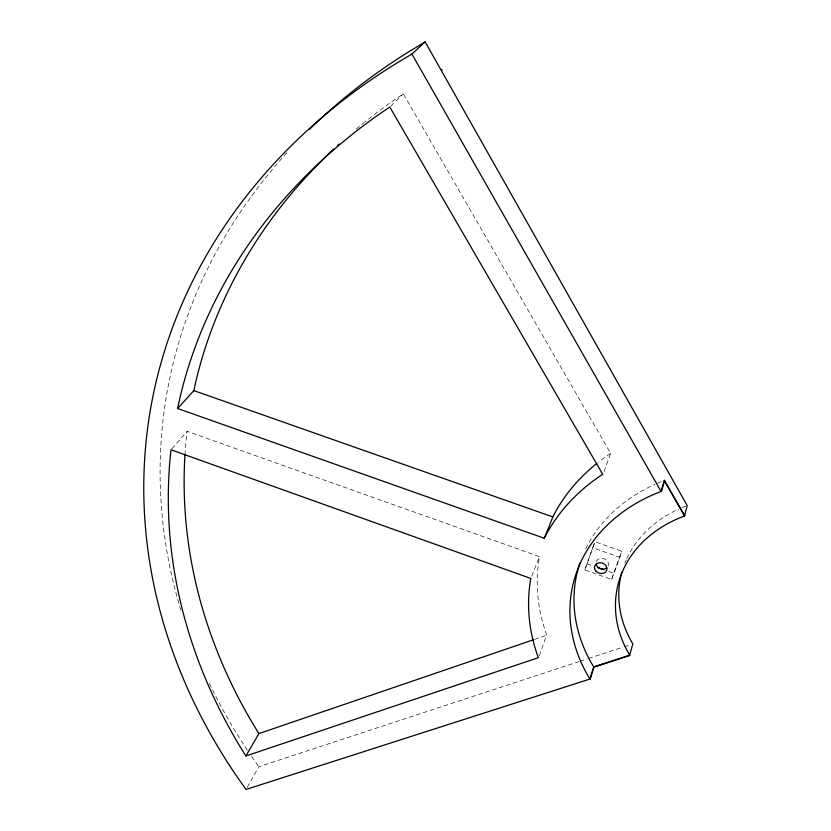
<?xml version="1.0" encoding="UTF-8"?>
<svg xmlns="http://www.w3.org/2000/svg" width="831" height="831" viewBox="0 0 831 831"><rect width="100%" height="100%" fill="white"/><g stroke="black" fill="none" stroke-linecap="round" stroke-linejoin="round"><path stroke-width="0.62" stroke-dasharray="4.16 3.12" d="M539.392 655.68L546.673 634.791A218.2 177.013 11 0 1 539.361 557.497L539.516 556.625L187.12 431.31L186.019 441.261A638.894 525.981 8.6 0 0 185.105 452.594M619.822 557.352L621.765 551.182L594.882 541.698L584.827 569.962L611.595 579.467L619.822 557.352L592.763 547.795L594.882 541.698M611.595 579.467L621.765 551.182M584.827 569.962L592.763 547.795M604.012 471.582L610.64 453.394L403.336 93.83L390.923 102.338A638.894 525.981 8.6 0 0 365.11 121.825M531.726 576.163L539.516 556.625M247.223 787.289L258.825 766.743L578.688 661.694M171.882 448.792L187.12 431.31M390.715 106.15L403.336 93.83M610.64 453.394L610.234 453.664A218.2 177.013 11 0 0 598.486 462.119M534.572 639.382L546.819 635.196M579.913 661.289L587.299 658.858M588.525 658.464L622.97 647.141M624.206 646.747L630.355 644.721M586.977 563.792L593.022 565.932M608.739 571.51L613.579 573.224M251.668 756.47L258.825 766.743M624.85 563.054A130.457 105.682 11.1 0 1 626.127 560.001M626.813 558.494A130.457 105.682 11.1 0 1 678.615 509.154M682.158 507.596A130.457 105.682 11.1 0 1 685.772 506.131M585.762 548.72A176.182 142.153 11.3 0 1 654.953 484.348M657.352 483.289A176.182 142.153 11.3 0 1 662.224 481.253M356.239 129.085A638.894 525.981 8.6 0 1 364.113 122.624M247.389 750.164A670.451 552.802 8.4 0 1 211.791 688.338M211.23 687.195A670.451 552.802 8.4 0 1 209.017 682.615M180.909 610.338A670.451 552.802 8.4 0 1 287.765 151.793M596.191 561.559A6.388 5.277 18.4 0 1 604.033 558.723A6.388 5.277 18.4 0 1 608.24 565.828"/><path stroke-width="1.25" d="M177.626 408.488L179.818 398.34A654.444 534.063 9.2 0 1 377.149 115.686L389.812 107.033L602.714 474.283A223.259 179.361 11.5 0 0 544.679 537.428L544.263 538.259L177.626 408.488L193.862 390.612L196.074 380.598A638.894 525.981 8.6 0 1 333.678 149.061M664.312 480.443L661.071 491.464L411.906 54.036L425.15 41.914L687.216 505.591L684.495 516.02L664.312 480.443L684.889 515.874L683.03 516.57A131.9 106.358 11.4 0 0 628.984 653.976L629.877 655.482L593.874 667.179L590.114 679.374L588.909 677.379A178.281 143.119 11.6 0 1 658.962 492.274L661.466 491.308L664.707 480.287M544.263 538.259L553.238 516.113A218.2 177.013 11 0 1 596.887 463.386M245.893 755.981L538.363 657.685A223.259 179.361 11.5 0 1 530.656 579.332L530.812 578.459L171.03 449.768L169.971 459.844A654.444 534.063 9.2 0 0 239.879 746.28L245.893 755.981L258.908 733.586L533.346 639.797M425.15 41.914L407.252 52.717A670.451 552.802 8.4 0 0 309.205 129.594M411.906 54.036L393.624 65.036A686.853 561.434 8.9 0 0 237.199 776.954L245.997 789.45L589.917 679.052L593.687 666.857L629.68 655.171L632.817 643.911L632.121 642.737A130.457 105.682 11.1 0 1 621.744 572.414M441.614 70.116L442.237 69.752M193.862 390.612L552.833 516.924M597.853 567.646L603.898 569.796M258.908 733.586L253.04 724.009A638.894 525.981 8.6 0 1 185.022 453.851M593.874 667.179L592.68 665.195A176.182 142.153 11.3 0 1 579.882 563.086M337.324 145.674A638.894 525.981 8.6 0 1 339.173 143.992M606.526 568.02A6.388 5.277 18.4 0 1 596.107 564.322M596.139 571.354A6.419 5.287 18.4 0 0 606.786 570.295A6.419 5.287 18.4 0 0 599.307 562.753A6.419 5.287 18.4 0 0 596.139 571.354"/></g></svg>
